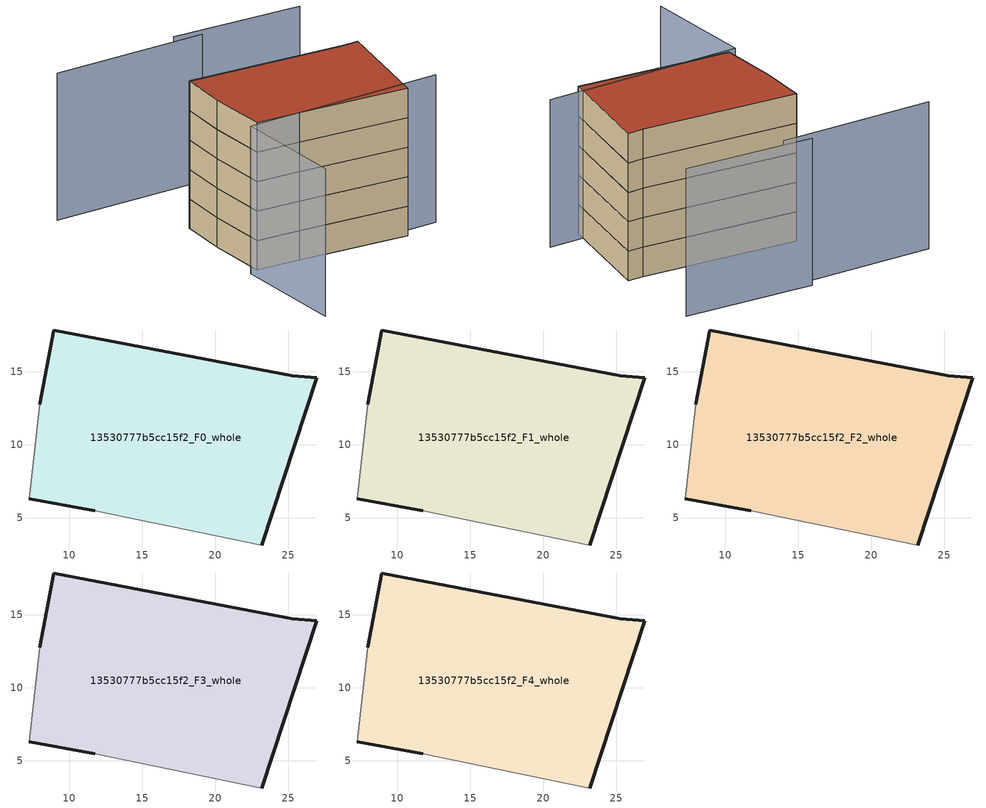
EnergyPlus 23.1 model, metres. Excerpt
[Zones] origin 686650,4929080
13530777b5cc15f2_F0_whole
 floor ground (EU_floor_Construction): 23.2,3.13 26.96,14.58 25.29,14.74 8.95,17.87 7.97,12.76 7.28,6.29 11.76,5.49 z0
 wall outside (EU_wall_Construction): 7.97,12.76 8.95,17.87 25.29,14.74 26.96,14.58 23.2,3.13 / 11.76,5.49 7.28,6.29 z0:3
 wall adiabatic (EU_wall_Construction): 23.2,3.13 11.76,5.49 / 7.28,6.29 7.97,12.76 z0:3
13530777b5cc15f2_F1_whole
 floor to 13530777b5cc15f2_F0_whole (EU_floor_Construction): 23.2,3.13 26.96,14.58 25.28,14.74 8.95,17.87 7.97,12.76 7.27,6.29 11.75,5.49 z3
 wall outside (EU_wall_Construction): 7.97,12.76 8.95,17.87 25.29,14.74 26.96,14.58 23.2,3.13 / 11.76,5.49 7.28,6.29 z3:6
 wall adiabatic (EU_wall_Construction): 23.2,3.13 11.76,5.49 / 7.28,6.29 7.97,12.76 z3:6
13530777b5cc15f2_F2_whole
 floor to 13530777b5cc15f2_F1_whole (EU_floor_Construction): 23.2,3.13 26.96,14.58 25.28,14.74 8.95,17.87 7.97,12.76 7.27,6.29 11.75,5.49 z6
 wall outside (EU_wall_Construction): 7.97,12.76 8.95,17.87 25.29,14.74 26.96,14.58 23.2,3.13 / 11.76,5.49 7.28,6.29 z6:9
 wall adiabatic (EU_wall_Construction): 23.2,3.13 11.76,5.49 / 7.28,6.29 7.97,12.76 z6:9
13530777b5cc15f2_F3_whole
 floor to 13530777b5cc15f2_F2_whole (EU_floor_Construction): 23.2,3.13 26.96,14.58 25.28,14.74 8.95,17.87 7.97,12.76 7.27,6.29 11.75,5.49 z9
 wall outside (EU_wall_Construction): 7.97,12.76 8.95,17.87 25.29,14.74 26.96,14.58 23.2,3.13 / 11.76,5.49 7.28,6.29 z9:12
 wall adiabatic (EU_wall_Construction): 23.2,3.13 11.76,5.49 / 7.28,6.29 7.97,12.76 z9:12
13530777b5cc15f2_F4_whole
 floor to 13530777b5cc15f2_F3_whole (EU_floor_Construction): 23.2,3.13 26.96,14.58 25.28,14.74 8.95,17.87 7.97,12.76 7.27,6.29 11.75,5.49 z12
 wall outside (EU_wall_Construction): 7.97,12.76 8.95,17.87 25.29,14.74 26.96,14.58 23.2,3.13 / 11.76,5.49 7.28,6.29 z12:15
 wall adiabatic (EU_wall_Construction): 23.2,3.13 11.76,5.49 / 7.28,6.29 7.97,12.76 z12:15
 roof outside (EU_roof_Construction): 26.96,14.58 23.2,3.13 11.76,5.49 7.28,6.29 7.97,12.76 8.95,17.87 25.29,14.74 z15
shading: 28.3,24.37 14.71,26.65 / 17.11,25.37 0.88,27.37 / 4.98,-6.04 6.28,6.07 / 6.28,6.07 27.24,3.83 z0:15
[Building]
EU S2 Campaign: North Axis=0; Terrain=City; Solar Distribution=FullExterior
[Site:Location]
Bologna: Latitude=44.5; Longitude=11.25; Time Zone=1; Elevation=37
[SizingPeriod:WeatherFileDays]
AnnualSizingPeriod: Begin Month=1; Begin Day of Month=1; End Month=12; End Day of Month=31; Day of Week for Start Day=Monday; Use Weather File Daylight Saving Period=No; Use Weather File Rain and Snow Indicators=No
[MATERIAL]
EU_InternalMass_Material: Roughness=MediumRough; Thickness=0.1; Conductivity=1; Density=1800; Specific Heat=900; Thermal Absorptance=0.9; Solar Absorptance=0.7; Visible Absorptance=0.7
[MATERIAL:NOMASS] Roughness=MediumRough; Thermal Absorptance=0.9; Solar Absorptance=0.7; Visible Absorptance=0.7
Name | Thermal Resistance
EU_wall_NoMass | 0.905828
EU_roof_NoMass | 0.37593
EU_floor_NoMass | 0.67114
[CONSTRUCTION]
EU_wall_Construction: EU_wall_NoMass
EU_roof_Construction: EU_roof_NoMass
EU_floor_Construction: EU_floor_NoMass
EU_InternalMass_Construction: EU_InternalMass_Material
[ZONE] Type=1; Multiplier=1; Ceiling Height=autocalculate; Floor Area=autocalculate; Part of Total Floor Area=Yes
Name | Volume
13530777b5cc15f2_F0_whole | 610.311
13530777b5cc15f2_F1_whole; 13530777b5cc15f2_F2_whole; 13530777b5cc15f2_F3_whole; 13530777b5cc15f2_F4_whole | 610.312
[INTERNALMASS] Construction=EU_InternalMass_Construction; Surface Area=203.437
Name | Zone or ZoneList
13530777b5cc15f2_F0_whole_EU_InternalMass | 13530777b5cc15f2_F0_whole
13530777b5cc15f2_F1_whole_EU_InternalMass | 13530777b5cc15f2_F1_whole
13530777b5cc15f2_F2_whole_EU_InternalMass | 13530777b5cc15f2_F2_whole
13530777b5cc15f2_F3_whole_EU_InternalMass | 13530777b5cc15f2_F3_whole
13530777b5cc15f2_F4_whole_EU_InternalMass | 13530777b5cc15f2_F4_whole
[OTHEREQUIPMENT] Fuel Type=Electricity; Design Level Calculation Method=Watts/Area; Power per Zone Floor Area=1; Fraction Latent=0; Fraction Radiant=0; Fraction Lost=0; Carbon Dioxide Generation Rate=0; EndUse Subcategory=EU_Step8_InternalGains
Name | Zone or ZoneList or Space or SpaceList | Schedule
EU_Step8_InternalGain_13530777b5cc15f2_F0_whole_f000 | 13530777b5cc15f2_F0_whole | EU_Step8_GainSchedule_13530777b5cc15f2_F0_whole_f000
EU_Step8_InternalGain_13530777b5cc15f2_F1_whole_f000 | 13530777b5cc15f2_F1_whole | EU_Step8_GainSchedule_13530777b5cc15f2_F1_whole_f000
EU_Step8_InternalGain_13530777b5cc15f2_F2_whole_f000 | 13530777b5cc15f2_F2_whole | EU_Step8_GainSchedule_13530777b5cc15f2_F2_whole_f000
EU_Step8_InternalGain_13530777b5cc15f2_F3_whole_f000 | 13530777b5cc15f2_F3_whole | EU_Step8_GainSchedule_13530777b5cc15f2_F3_whole_f000
EU_Step8_InternalGain_13530777b5cc15f2_F4_whole_f000 | 13530777b5cc15f2_F4_whole | EU_Step8_GainSchedule_13530777b5cc15f2_F4_whole_f000
[ZONEVENTILATION:DESIGNFLOWRATE] Schedule=EU_AlwaysOn; Design Flow Rate Calculation Method=AirChanges/Hour; Air Changes per Hour=0.73129; Ventilation Type=Natural; Fan Pressure Rise=0; Fan Total Efficiency=1; Constant Term Coefficient=1; Temperature Term Coefficient=0; Velocity Term Coefficient=0; Velocity Squared Term Coefficient=0; Minimum Indoor Temperature=-100; Maximum Indoor Temperature=100; Delta Temperature=-100; Minimum Outdoor Temperature=-100; Maximum Outdoor Temperature=100; Maximum Wind Speed=40
Name | Zone or ZoneList or Space or SpaceList
EU_ConstantAir_13530777b5cc15f2_F0_whole | 13530777b5cc15f2_F0_whole
EU_ConstantAir_13530777b5cc15f2_F1_whole | 13530777b5cc15f2_F1_whole
EU_ConstantAir_13530777b5cc15f2_F2_whole | 13530777b5cc15f2_F2_whole
EU_ConstantAir_13530777b5cc15f2_F3_whole | 13530777b5cc15f2_F3_whole
EU_ConstantAir_13530777b5cc15f2_F4_whole | 13530777b5cc15f2_F4_whole
[HVACTEMPLATE:THERMOSTAT] Constant Heating Setpoint=20; Constant Cooling Setpoint=50
EU_HeatOnly_13530777b5cc15f2_F0_whole; EU_HeatOnly_13530777b5cc15f2_F1_whole; EU_HeatOnly_13530777b5cc15f2_F2_whole; EU_HeatOnly_13530777b5cc15f2_F3_whole; EU_HeatOnly_13530777b5cc15f2_F4_whole
[HVACTEMPLATE:ZONE:IDEALLOADSAIRSYSTEM] System Availability Schedule=EU_AlwaysOn; Maximum Heating Supply Air Temperature=50; Minimum Cooling Supply Air Temperature=13; Maximum Heating Supply Air Humidity Ratio=0.0156; Minimum Cooling Supply Air Humidity Ratio=0.0077; Heating Limit=NoLimit; Cooling Limit=NoLimit; Heating Availability Schedule=EU_AlwaysOn; Cooling Availability Schedule=EU_CoolingOff; Dehumidification Control Type=ConstantSensibleHeatRatio; Cooling Sensible Heat Ratio=0.7; Dehumidification Setpoint=60; Humidification Control Type=None; Humidification Setpoint=30; Outdoor Air Method=None; Outdoor Air Flow Rate per Person=0.00944; Outdoor Air Flow Rate per Zone Floor Area=0; Outdoor Air Flow Rate per Zone=0; Demand Controlled Ventilation Type=None; Outdoor Air Economizer Type=NoEconomizer; Heat Recovery Type=None; Sensible Heat Recovery Effectiveness=0.7; Latent Heat Recovery Effectiveness=0.65
Name | Template Thermostat
13530777b5cc15f2_F0_whole | EU_HeatOnly_13530777b5cc15f2_F0_whole
13530777b5cc15f2_F1_whole | EU_HeatOnly_13530777b5cc15f2_F1_whole
13530777b5cc15f2_F2_whole | EU_HeatOnly_13530777b5cc15f2_F2_whole
13530777b5cc15f2_F3_whole | EU_HeatOnly_13530777b5cc15f2_F3_whole
13530777b5cc15f2_F4_whole | EU_HeatOnly_13530777b5cc15f2_F4_whole
[SIZING:ZONE] Zone Cooling Design Supply Air Temperature Input Method=SupplyAirTemperature; Zone Cooling Design Supply Air Temperature=13; Zone Heating Design Supply Air Temperature Input Method=SupplyAirTemperature; Zone Heating Design Supply Air Temperature=50; Zone Cooling Design Supply Air Humidity Ratio=0.008; Zone Heating Design Supply Air Humidity Ratio=0.008; Cooling Design Air Flow Method=DesignDay; Cooling Design Air Flow Rate=0; Cooling Minimum Air Flow per Zone Floor Area=0.000762; Cooling Minimum Air Flow=0; Cooling Minimum Air Flow Fraction=0.2; Heating Design Air Flow Method=DesignDay; Heating Design Air Flow Rate=0; Heating Maximum Air Flow per Zone Floor Area=0.002032; Heating Maximum Air Flow=0.141576; Heating Maximum Air Flow Fraction=0.3; Account for Dedicated Outdoor Air System=No; Dedicated Outdoor Air System Control Strategy=NeutralSupplyAir; Dedicated Outdoor Air Low Setpoint Temperature for Design=autosize; Dedicated Outdoor Air High Setpoint Temperature for Design=autosize; Zone Load Sizing Method=Sensible Load Only No Latent Load; Zone Latent Cooling Design Supply Air Humidity Ratio Input Method=HumidityRatioDifference; Zone Cooling Design Supply Air Humidity Ratio Difference=0.005; Zone Latent Heating Design Supply Air Humidity Ratio Input Method=HumidityRatioDifference; Zone Humidification Design Supply Air Humidity Ratio Difference=0.005
13530777b5cc15f2_F0_whole; 13530777b5cc15f2_F1_whole; 13530777b5cc15f2_F2_whole; 13530777b5cc15f2_F3_whole; 13530777b5cc15f2_F4_whole
[SCHEDULE:CONSTANT]
Name | Hourly Value
EU_AlwaysOn | 1
EU_CoolingOff | 0
[SCHEDULE:FILE] Column Number=1; Rows to Skip at Top=0; Number of Hours of Data=8760; Column Separator=Comma; Interpolate to Timestep=No; Minutes per Item=60; Adjust Schedule for Daylight Savings=Yes
Name | File
EU_Step8_GainSchedule_13530777b5cc15f2_F0_whole_f000 | ../../schedules/13530777b5cc15f2/13530777b5cc15f2_F0_whole_f000_gain.csv
EU_Step8_GainSchedule_13530777b5cc15f2_F1_whole_f000 | ../../schedules/13530777b5cc15f2/13530777b5cc15f2_F1_whole_f000_gain.csv
EU_Step8_GainSchedule_13530777b5cc15f2_F2_whole_f000 | ../../schedules/13530777b5cc15f2/13530777b5cc15f2_F2_whole_f000_gain.csv
EU_Step8_GainSchedule_13530777b5cc15f2_F3_whole_f000 | ../../schedules/13530777b5cc15f2/13530777b5cc15f2_F3_whole_f000_gain.csv
EU_Step8_GainSchedule_13530777b5cc15f2_F4_whole_f000 | ../../schedules/13530777b5cc15f2/13530777b5cc15f2_F4_whole_f000_gain.csv
